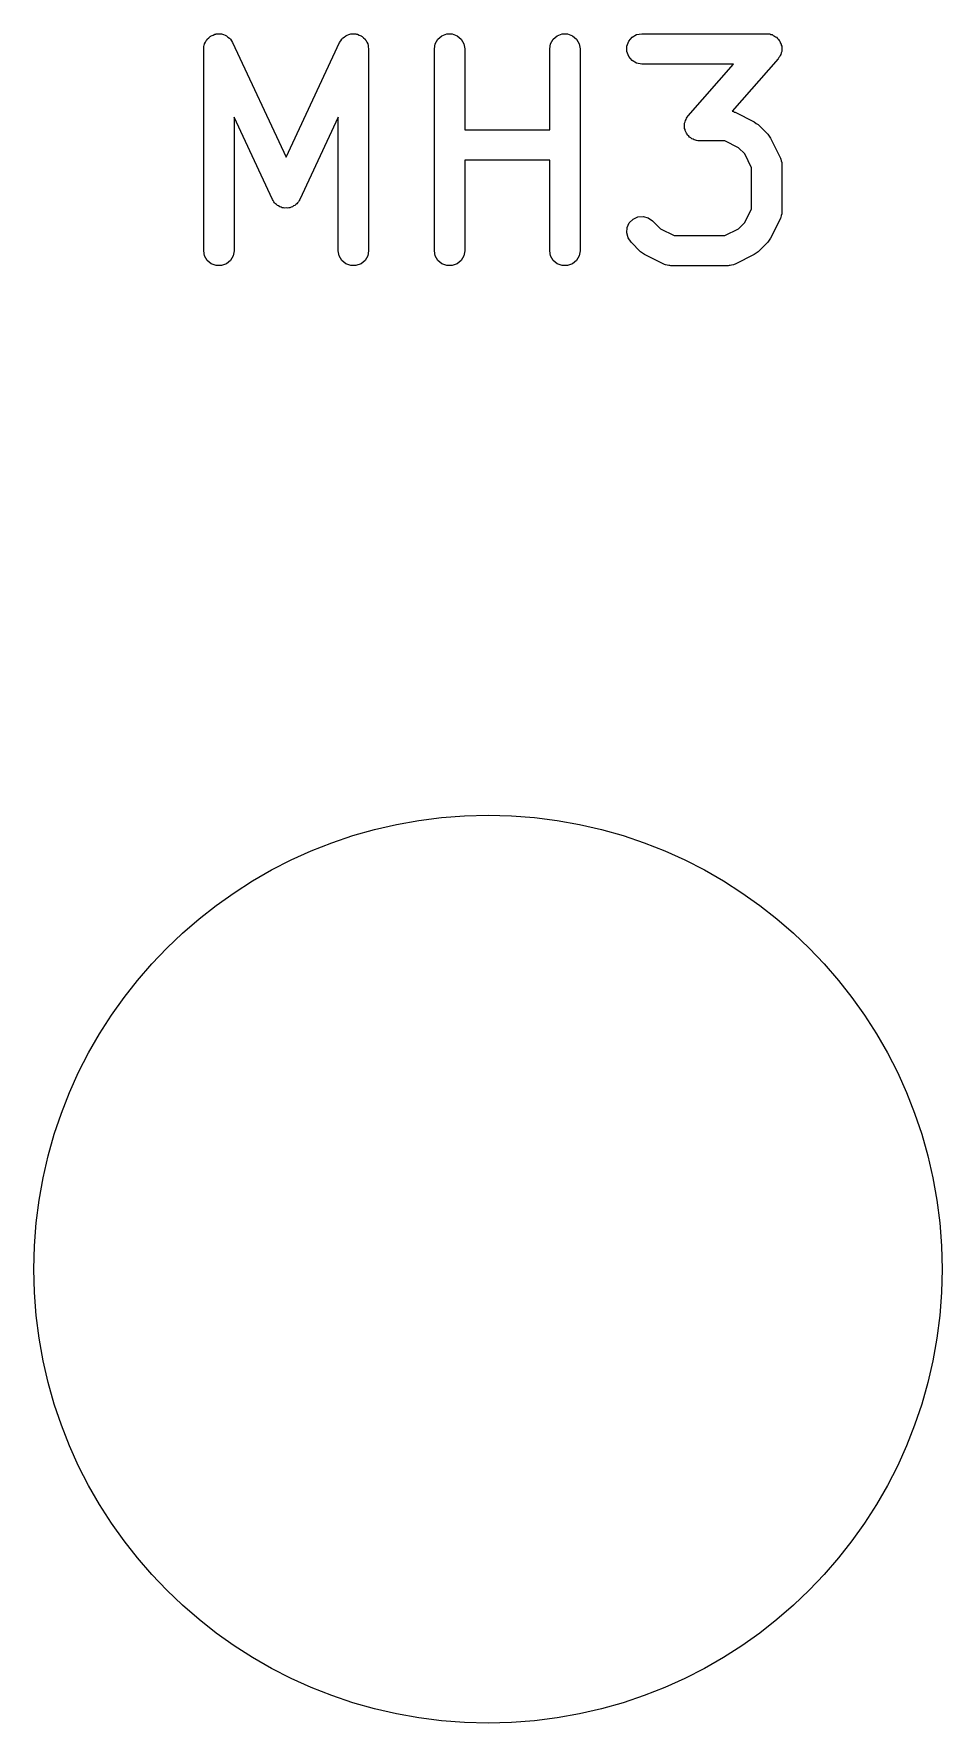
# Model space of a CAD drawing. Extents: x 84 to 159, y -171 to -32.
# Drawn here: x 139.23 to 143.73, y -150.27 to -141.9 of the extents above; entities that cross this region are included whole.
import ezdxf

# ---------------------------------------------------------------- set-up
doc = ezdxf.new("R2010")
doc.units = 0
doc.header["$MEASUREMENT"] = 0
doc.layers.add('BLACK', color=7, linetype='CONTINUOUS')

msp = doc.modelspace()

# ---------------------------------------------------------------- linework, layer by layer
at = {"layer": 'BLACK', "linetype": 'CONTINUOUS'}
for p, q in [((140.107, -141.906), (140.116, -141.903)), ((140.116, -141.903), (140.125, -141.898)), ((140.125, -141.898), (140.129, -141.898)), ((140.129, -141.898), (140.132, -141.897)), ((140.132, -141.897), (140.141, -141.897)), ((140.141, -141.897), (140.151, -141.896)), ((140.151, -141.896), (140.154, -141.897)), ((140.154, -141.897), (140.158, -141.897)), ((140.158, -141.897), (140.167, -141.9)), ((140.167, -141.9), (140.176, -141.903)), ((140.176, -141.903), (140.179, -141.905)), ((140.179, -141.905), (140.182, -141.906)), ((140.774, -141.906), (140.777, -141.905)), ((140.777, -141.905), (140.78, -141.903)), ((140.78, -141.903), (140.789, -141.9)), ((140.789, -141.9), (140.798, -141.897)), ((140.798, -141.897), (140.802, -141.897)), ((140.802, -141.897), (140.805, -141.896)), ((140.805, -141.896), (140.815, -141.897)), ((140.815, -141.897), (140.824, -141.897)), ((140.824, -141.897), (140.827, -141.898)), ((140.827, -141.898), (140.831, -141.898)), ((140.831, -141.898), (140.84, -141.903)), ((140.84, -141.903), (140.849, -141.906)), ((141.25, -141.906), (141.274, -141.897)), ((141.274, -141.897), (141.301, -141.897)), ((141.301, -141.897), (141.325, -141.906)), ((141.821, -141.906), (141.846, -141.897)), ((141.846, -141.897), (141.872, -141.897)), ((141.872, -141.897), (141.896, -141.906)), ((142.192, -141.913), (142.214, -141.9)), ((142.214, -141.9), (142.24, -141.896)), ((142.24, -141.896), (142.859, -141.896)), ((142.859, -141.896), (142.866, -141.897)), ((142.866, -141.897), (142.874, -141.897)), ((142.874, -141.897), (142.879, -141.899)), ((142.879, -141.899), (142.885, -141.9)), ((142.885, -141.9), (142.891, -141.904)), ((142.891, -141.904), (142.898, -141.907)), ((140.07, -141.971), (140.071, -141.961)), ((140.07, -142.971), (140.07, -141.971)), ((140.071, -141.961), (140.072, -141.951)), ((140.072, -141.951), (140.074, -141.948)), ((140.074, -141.945), (140.079, -141.937)), ((140.074, -141.948), (140.074, -141.945)), ((140.079, -141.937), (140.083, -141.928)), ((140.083, -141.928), (140.086, -141.926)), ((140.086, -141.926), (140.087, -141.923)), ((140.087, -141.923), (140.095, -141.916)), ((140.095, -141.916), (140.102, -141.909)), ((140.102, -141.909), (140.105, -141.908)), ((140.105, -141.908), (140.107, -141.906)), ((140.182, -141.906), (140.19, -141.912)), ((140.19, -141.912), (140.198, -141.918)), ((140.198, -141.918), (140.2, -141.921)), ((140.2, -141.921), (140.202, -141.923)), ((140.202, -141.923), (140.207, -141.931)), ((140.207, -141.931), (140.213, -141.939)), ((140.213, -141.939), (140.478, -142.508)), ((140.478, -142.508), (140.743, -141.939)), ((140.743, -141.939), (140.749, -141.931)), ((140.749, -141.931), (140.754, -141.923)), ((140.754, -141.923), (140.756, -141.921)), ((140.756, -141.921), (140.758, -141.918)), ((140.758, -141.918), (140.766, -141.912)), ((140.766, -141.912), (140.774, -141.906)), ((140.849, -141.906), (140.851, -141.908)), ((140.851, -141.908), (140.854, -141.909)), ((140.854, -141.909), (140.861, -141.916)), ((140.861, -141.916), (140.869, -141.923)), ((140.869, -141.923), (140.87, -141.926)), ((140.87, -141.926), (140.873, -141.928)), ((140.873, -141.928), (140.877, -141.937)), ((140.877, -141.937), (140.882, -141.945)), ((140.882, -141.945), (140.882, -141.948)), ((140.882, -141.948), (140.884, -141.951)), ((140.884, -141.951), (140.885, -141.961)), ((140.885, -141.961), (140.886, -141.971)), ((140.886, -141.971), (140.886, -142.971)), ((141.213, -141.971), (141.217, -141.945)), ((141.213, -142.971), (141.213, -141.971)), ((141.217, -141.945), (141.23, -141.923)), ((141.23, -141.923), (141.25, -141.906)), ((141.325, -141.906), (141.345, -141.923)), ((141.345, -141.923), (141.358, -141.945)), ((141.358, -141.945), (141.363, -141.971)), ((141.363, -141.971), (141.363, -142.372)), ((141.784, -141.971), (141.788, -141.945)), ((141.784, -142.372), (141.784, -141.971)), ((141.788, -141.945), (141.801, -141.923)), ((141.801, -141.923), (141.821, -141.906)), ((141.896, -141.906), (141.916, -141.923)), ((141.916, -141.923), (141.929, -141.945)), ((141.929, -141.945), (141.934, -141.971)), ((141.934, -141.971), (141.934, -142.971)), ((142.166, -141.958), (142.175, -141.933)), ((142.166, -141.984), (142.166, -141.958)), ((142.175, -142.008), (142.166, -141.984)), ((142.175, -141.933), (142.192, -141.913)), ((142.898, -141.907), (142.902, -141.911)), ((142.902, -141.911), (142.907, -141.913)), ((142.907, -141.913), (142.912, -141.919)), ((142.912, -141.919), (142.917, -141.924)), ((142.917, -141.924), (142.92, -141.929)), ((142.92, -141.929), (142.924, -141.933)), ((142.924, -141.933), (142.926, -141.94)), ((142.926, -141.94), (142.93, -141.947)), ((142.93, -141.947), (142.931, -141.952)), ((142.933, -141.984), (142.93, -141.991)), ((142.931, -141.952), (142.933, -141.958)), ((142.933, -141.958), (142.933, -141.965)), ((142.933, -141.965), (142.934, -141.972)), ((142.934, -141.972), (142.933, -141.978)), ((142.933, -141.978), (142.933, -141.984)), ((142.192, -142.028), (142.175, -142.008)), ((142.214, -142.041), (142.192, -142.028)), ((142.24, -142.046), (142.214, -142.041)), ((142.694, -142.046), (142.24, -142.046)), ((142.469, -142.302), (142.694, -142.046)), ((142.915, -142.02), (142.688, -142.28)), ((142.919, -142.014), (142.915, -142.02)), ((142.924, -142.008), (142.919, -142.014)), ((142.926, -142.003), (142.924, -142.008)), ((142.929, -141.998), (142.926, -142.003)), ((142.93, -141.991), (142.929, -141.998)), ((140.41, -142.717), (140.22, -142.309)), ((140.22, -142.309), (140.22, -142.971)), ((140.736, -142.309), (140.546, -142.717)), ((140.736, -142.971), (140.736, -142.309)), ((142.456, -142.325), (142.459, -142.32)), ((142.459, -142.32), (142.461, -142.314)), ((142.461, -142.314), (142.465, -142.309)), ((142.465, -142.309), (142.469, -142.302)), ((142.688, -142.28), (142.694, -142.281)), ((142.694, -142.281), (142.698, -142.284)), ((142.698, -142.284), (142.702, -142.285)), ((142.702, -142.285), (142.797, -142.332)), ((141.363, -142.372), (141.784, -142.372)), ((142.451, -142.35), (142.452, -142.345)), ((142.452, -142.358), (142.451, -142.35)), ((142.452, -142.339), (142.454, -142.332)), ((142.452, -142.345), (142.452, -142.339)), ((142.452, -142.365), (142.452, -142.358)), ((142.454, -142.37), (142.452, -142.365)), ((142.454, -142.332), (142.456, -142.325)), ((142.455, -142.376), (142.454, -142.37)), ((142.458, -142.382), (142.455, -142.376)), ((142.461, -142.389), (142.458, -142.382)), ((142.464, -142.394), (142.461, -142.389)), ((142.467, -142.399), (142.464, -142.394)), ((142.473, -142.404), (142.467, -142.399)), ((142.477, -142.409), (142.473, -142.404)), ((142.797, -142.332), (142.807, -142.34)), ((142.807, -142.34), (142.817, -142.346)), ((142.817, -142.346), (142.864, -142.394)), ((142.864, -142.394), (142.871, -142.404)), ((142.871, -142.404), (142.878, -142.414)), ((142.482, -142.412), (142.477, -142.409)), ((142.487, -142.416), (142.482, -142.412)), ((142.494, -142.419), (142.487, -142.416)), ((142.5, -142.422), (142.494, -142.419)), ((142.506, -142.423), (142.5, -142.422)), ((142.511, -142.425), (142.506, -142.423)), ((142.518, -142.426), (142.511, -142.425)), ((142.526, -142.427), (142.518, -142.426)), ((142.651, -142.427), (142.526, -142.427)), ((142.719, -142.461), (142.651, -142.427)), ((142.75, -142.491), (142.719, -142.461)), ((142.784, -142.56), (142.75, -142.491)), ((142.878, -142.414), (142.926, -142.509)), ((141.784, -142.522), (141.363, -142.522)), ((141.363, -142.522), (141.363, -142.971)), ((141.784, -142.971), (141.784, -142.522)), ((142.784, -142.763), (142.784, -142.56)), ((142.926, -142.509), (142.927, -142.513)), ((142.927, -142.513), (142.929, -142.517)), ((142.929, -142.517), (142.931, -142.525)), ((142.931, -142.525), (142.933, -142.534)), ((142.933, -142.534), (142.933, -142.538)), ((142.933, -142.538), (142.934, -142.542)), ((142.934, -142.542), (142.934, -142.78)), ((140.414, -142.722), (140.41, -142.717)), ((140.417, -142.728), (140.414, -142.722)), ((140.421, -142.733), (140.417, -142.728)), ((140.425, -142.738), (140.421, -142.733)), ((140.43, -142.742), (140.425, -142.738)), ((140.435, -142.747), (140.43, -142.742)), ((140.526, -142.742), (140.521, -142.747)), ((140.531, -142.738), (140.526, -142.742)), ((140.535, -142.733), (140.531, -142.738)), ((140.539, -142.728), (140.535, -142.733)), ((140.542, -142.722), (140.539, -142.728)), ((140.546, -142.717), (140.542, -142.722)), ((140.441, -142.749), (140.435, -142.747)), ((140.446, -142.753), (140.441, -142.749)), ((140.453, -142.755), (140.446, -142.753)), ((140.459, -142.758), (140.453, -142.755)), ((140.465, -142.758), (140.459, -142.758)), ((140.471, -142.76), (140.465, -142.758)), ((140.478, -142.759), (140.471, -142.76)), ((140.485, -142.76), (140.478, -142.759)), ((140.491, -142.758), (140.485, -142.76)), ((140.497, -142.758), (140.491, -142.758)), ((140.503, -142.755), (140.497, -142.758)), ((140.51, -142.753), (140.503, -142.755)), ((140.515, -142.749), (140.51, -142.753)), ((140.521, -142.747), (140.515, -142.749)), ((142.178, -142.833), (142.197, -142.814)), ((142.197, -142.814), (142.22, -142.803)), ((142.22, -142.803), (142.246, -142.801)), ((142.246, -142.801), (142.272, -142.808)), ((142.272, -142.808), (142.293, -142.823)), ((142.293, -142.823), (142.332, -142.862)), ((142.75, -142.831), (142.784, -142.763)), ((142.926, -142.814), (142.878, -142.909)), ((142.927, -142.81), (142.926, -142.814)), ((142.929, -142.806), (142.927, -142.81)), ((142.931, -142.797), (142.929, -142.806)), ((142.933, -142.789), (142.931, -142.797)), ((142.934, -142.78), (142.933, -142.785)), ((142.933, -142.785), (142.933, -142.789)), ((142.165, -142.882), (142.167, -142.856)), ((142.172, -142.907), (142.165, -142.882)), ((142.167, -142.856), (142.178, -142.833)), ((142.187, -142.929), (142.172, -142.907)), ((142.332, -142.862), (142.4, -142.896)), ((142.4, -142.896), (142.651, -142.896)), ((142.651, -142.896), (142.719, -142.862)), ((142.719, -142.862), (142.75, -142.831)), ((142.878, -142.909), (142.871, -142.919)), ((140.074, -142.997), (140.07, -142.971)), ((140.22, -142.971), (140.215, -142.997)), ((140.741, -142.997), (140.736, -142.971)), ((140.886, -142.971), (140.882, -142.997)), ((141.217, -142.997), (141.213, -142.971)), ((141.363, -142.971), (141.358, -142.997)), ((141.788, -142.997), (141.784, -142.971)), ((141.934, -142.971), (141.929, -142.997)), ((142.234, -142.976), (142.187, -142.929)), ((142.244, -142.983), (142.234, -142.976)), ((142.254, -142.99), (142.244, -142.983)), ((142.349, -143.038), (142.254, -142.99)), ((142.797, -142.99), (142.702, -143.038)), ((142.807, -142.983), (142.797, -142.99)), ((142.817, -142.976), (142.807, -142.983)), ((142.864, -142.929), (142.817, -142.976)), ((142.871, -142.919), (142.864, -142.929)), ((140.087, -143.019), (140.074, -142.997)), ((140.107, -143.036), (140.087, -143.019)), ((140.132, -143.045), (140.107, -143.036)), ((140.158, -143.045), (140.132, -143.045)), ((140.182, -143.036), (140.158, -143.045)), ((140.202, -143.019), (140.182, -143.036)), ((140.215, -142.997), (140.202, -143.019)), ((140.754, -143.019), (140.741, -142.997)), ((140.774, -143.036), (140.754, -143.019)), ((140.798, -143.045), (140.774, -143.036)), ((140.824, -143.045), (140.798, -143.045)), ((140.849, -143.036), (140.824, -143.045)), ((140.869, -143.019), (140.849, -143.036)), ((140.882, -142.997), (140.869, -143.019)), ((141.23, -143.019), (141.217, -142.997)), ((141.25, -143.036), (141.23, -143.019)), ((141.274, -143.045), (141.25, -143.036)), ((141.301, -143.045), (141.274, -143.045)), ((141.325, -143.036), (141.301, -143.045)), ((141.345, -143.019), (141.325, -143.036)), ((141.358, -142.997), (141.345, -143.019)), ((141.801, -143.019), (141.788, -142.997)), ((141.821, -143.036), (141.801, -143.019)), ((141.846, -143.045), (141.821, -143.036)), ((141.872, -143.045), (141.846, -143.045)), ((141.896, -143.036), (141.872, -143.045)), ((141.916, -143.019), (141.896, -143.036)), ((141.929, -142.997), (141.916, -143.019)), ((142.353, -143.039), (142.349, -143.038)), ((142.357, -143.041), (142.353, -143.039)), ((142.366, -143.043), (142.357, -143.041)), ((142.374, -143.045), (142.366, -143.043)), ((142.379, -143.045), (142.374, -143.045)), ((142.383, -143.046), (142.379, -143.045)), ((142.668, -143.046), (142.383, -143.046)), ((142.673, -143.045), (142.668, -143.046)), ((142.677, -143.045), (142.673, -143.045)), ((142.685, -143.043), (142.677, -143.045)), ((142.694, -143.041), (142.685, -143.043)), ((142.698, -143.039), (142.694, -143.041)), ((142.702, -143.038), (142.698, -143.039))]:
    msp.add_line(p, q, dxfattribs=at)
at = {"layer": 'BLACK'}
msp.add_circle((141.478, -148.018), 2.25, dxfattribs=at)

doc.saveas('drawing.dxf')
